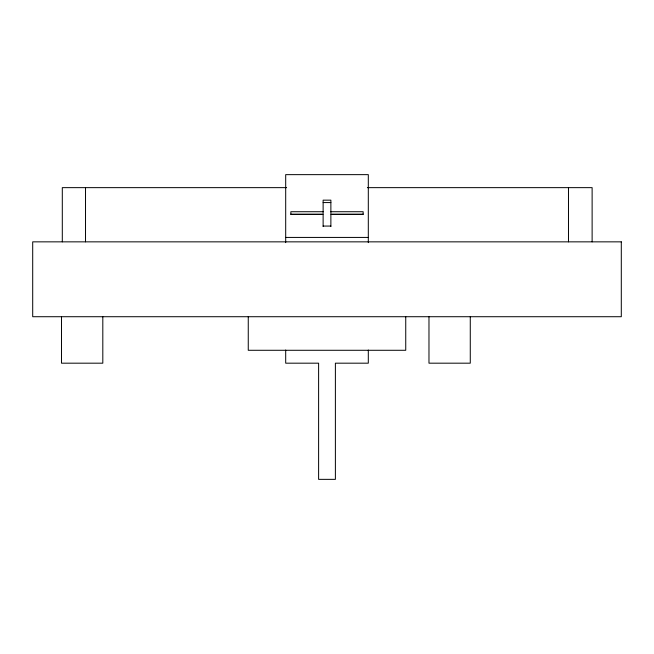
<?xml version="1.0" encoding="UTF-8"?>
<svg xmlns="http://www.w3.org/2000/svg" width="654" height="654" viewBox="0 0 654 654"><rect width="100%" height="100%" fill="white"/><g stroke="black" fill="none" stroke-linecap="round" stroke-linejoin="round"><path stroke-width="0.98" d="M286.615 187.641L62.302 187.641L62.302 241.849M367.385 187.641L592.123 187.641L592.123 241.849M323.125 202.568L330.875 202.568M323.125 211.724L290.858 211.724L290.858 214.496L323.125 214.496L323.125 226.546M330.875 211.724L363.142 211.724L363.142 214.496L330.875 214.496L330.875 226.546M290.858 214.136L323.125 214.136L323.125 200.157L330.875 200.157L330.875 214.136L363.142 214.136M323.125 226.063L330.875 226.063M285.692 237.427L368.308 237.427M568.481 187.641L568.481 241.849M470.275 316.716L470.275 363.183L428.975 363.183L428.975 316.716M405.742 316.716L405.742 350.282L248.258 350.282L248.258 316.716M368.308 242.626L368.308 174.643L285.692 174.643L285.692 242.626M368.308 350.029L368.308 363.183L335.388 363.183L335.388 479.357L318.612 479.357L318.612 363.183L285.692 363.183L285.692 350.029M102.809 316.716L102.809 363.183L61.501 363.183L61.501 316.716M85.519 187.641L85.519 241.849M621.3 241.849L32.7 241.849L32.7 316.716L621.3 316.716L621.3 241.849"/></g></svg>
